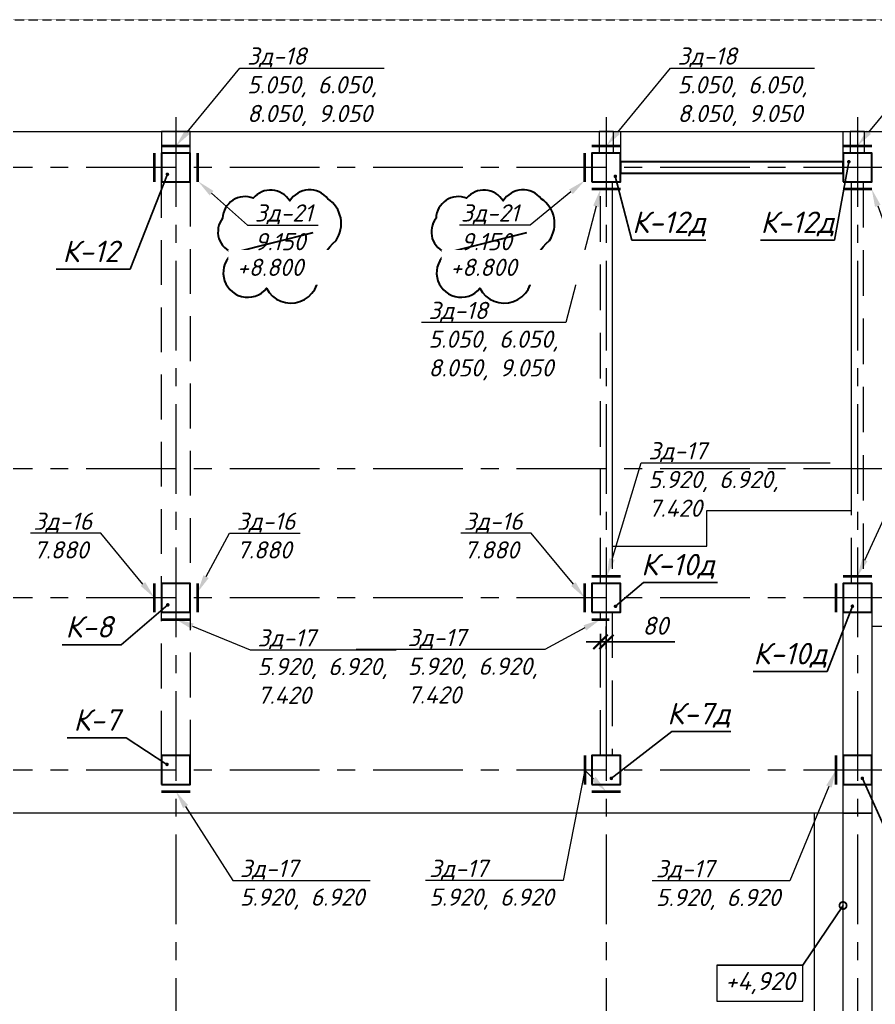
# Model space of a CAD drawing. Header units: millimetres. Extents: x -14920 to 775780, y -118968 to -4590.
# Drawn here: x 49972 to 61900, y -51472 to -37746 of the extents above; entities that cross this region are included whole.
import ezdxf
from ezdxf import colors
from ezdxf.entities.mleader import LeaderData, LeaderLine
from ezdxf.enums import TextEntityAlignment as Align
from ezdxf.math import Vec2, Vec3

# ---------------------------------------------------------------- set-up
doc = ezdxf.new("R2010")
doc.units = ezdxf.units.MM
doc.header["$PDMODE"] = 35
for name, pattern in [('CENTERX2', [4, 2.5, -0.5, 0.5, -0.5]), ('DASHED2', [0.375, 0.25, -0.125]), ('HIDDEN2', [4.7625, 3.175, -1.5875])]:
    doc.linetypes.add(name, pattern=pattern)
doc.layers.get('Defpoints').update_dxf_attribs({"color": 1, "lineweight": 0})
for name, color, linetype, lineweight in [('!!!!ИЗМ.4', 104, 'Continuous', 30), ('#Закл выноски и размеры', 7, 'Continuous', 13), ('#Закладные', 10, 'Continuous', 40), ('k_ Выноски', 7, 'Continuous', 13), ('k_ Осевая', 8, 'CENTERX2', 9), ('k_ Отметки', 251, 'Continuous', 13), ('k_ Позиции', 1, 'Continuous', 13), ('Балки', 24, 'DASHED2', 5), ('Колонна', 84, 'Continuous', 30), ('Линия пунктир', 190, 'HIDDEN2', 9), ('Линия Тонкая', 86, 'Continuous', 9), ('Перекрытие. Отм. 0.000', 214, 'Continuous', 40)]:
    doc.layers.add(name, color=color, linetype=linetype, lineweight=lineweight)
doc.styles.get("Standard").update_dxf_attribs({"font": 'isocpeur.ttf'})
doc.styles.add('STEP PR', font='isocpeui.ttf')
doc.dimstyles.get("Standard").update_dxf_attribs({"dimtxt": 0.18, "dimasz": 0.18, "dimexe": 0.18, "dimexo": 0.0625, "dimgap": 0.09, "dimtad": 0, "dimtih": 1, "dimtoh": 1, "dimdec": 4, "dimzin": 0, "dimdsep": 46, "dimtxsty": 'Standard', "dimcen": 0.09, "dimadec": 0, "dimazin": 0, "dimtfac": 1, "dimtdec": 4, "dimtofl": 0, "dimtmove": 0, "dimatfit": 3, "dimfxl": 1, "dimtolj": 1, "dimtzin": 0, "dimarcsym": 0})
doc.dimstyles.new('STEP PR', dxfattribs={"dimscale": 100, "dimtxt": 2.5, "dimasz": 2, "dimexe": 1, "dimexo": 2, "dimgap": 1, "dimtad": 1, "dimdec": 4, "dimlfac": -1, "dimtxsty": 'STEP PR', "dimblk": 'ARCHTICK', "dimcen": 2, "dimdle": 1.5, "dimclrt": 1, "dimadec": 0, "dimazin": 0, "dimtfac": 1, "dimtdec": 4, "dimtmove": 1, "dimatfit": 3, "dimldrblk": 'DOTSMALL', "dimfxl": 1, "dimtolj": 1, "dimtzin": 0, "dimarcsym": 0})

# ---------------------------------------------------------------- blocks, each defined once
blk = doc.blocks.new('*U2241')
at = {"layer": 'k_ Осевая', "ltscale": 500}
for points in [[(52150, 15100), (52150, -3900)], [(58150, 15100), (58150, -3900)], [(61650, 15100), (61650, -3900)], [(72150, 14400), (23500, 14400)], [(72150, 10200), (39900, 10200)], [(72150, 8400), (33900, 8400)], [(72150, 6000), (-4500, 6000)]]:
    blk.add_lwpolyline(points, dxfattribs=at)
blk = doc.blocks.new('*U2186')
blk.add_lwpolyline([(-200, -200), (200, -200), (200, 200), (-200, 200)], close=True)
blk = doc.blocks.new('*U2358')
blk.add_lwpolyline([(58350, 14320), (61450, 14320), (61450, 14480), (58350, 14480)], close=True)
at = {"layer": 'Балки', "ltscale": 2500}
for points in [[(51950, 14600), (52350, 14600), (52350, 14900), (51950, 14900)], [(51950, 14200), (52350, 14200), (52350, 6200), (51950, 6200)], [(61450, 5800), (61850, 5800), (61850, 5400), (61450, 5400)]]:
    blk.add_lwpolyline(points, close=True, dxfattribs=at)
at = {"layer": 'Линия пунктир', "ltscale": 200}
for points in [[(58050, 14600), (58250, 14600), (58250, 14900), (58050, 14900)], [(61550, 14600), (61750, 14600), (61750, 14900), (61550, 14900)], [(58070, 14200), (58230, 14200), (58230, 8600), (58070, 8600)], [(61570, 14200), (61730, 14200), (61730, 8600), (61570, 8600)], [(58070, 8200), (58230, 8200), (58230, 6200), (58070, 6200)]]:
    blk.add_lwpolyline(points, close=True, dxfattribs=at)
at = {"layer": 'Линия Тонкая'}
for points in [[(61450, 8200), (61850, 8200), (61850, 6200), (61450, 6200)], [(61450, 5400), (61850, 5400), (61850, 200), (61450, 200)]]:
    blk.add_lwpolyline(points, close=True, dxfattribs=at)
for p in [(52150, 14400), (58150, 14400), (61650, 14400), (52150, 8400), (58150, 8400), (61650, 8400), (52150, 6000), (58150, 6000), (61650, 6000)]:
    blk.add_blockref('*U2186', p)
blk = doc.blocks.new('_ArchTick')
at = {"color": 0, "linetype": 'ByBlock', "const_width": 0.15}
blk.add_lwpolyline([(-0.5, -0.5), (0.5, 0.5)], dxfattribs=at)
blk = doc.blocks.new('_DotSmall')
at = {"color": 0, "linetype": 'ByBlock', "const_width": 0.5}
blk.add_lwpolyline([(-0.0625, 0, 1), (0.0625, 0, 1)], format="xyb", close=True, dxfattribs=at)
blk = doc.blocks.new('REINFORCED_CONCRETE')
blk = doc.blocks.new('*D2180')
at = {"layer": '#Закл выноски и размеры', "color": 0, "lineweight": -2, "transparency": 16777216}
for p, q in [((58150, -46206), (58150, -46520)), ((58070, -46306), (58070, -46520)), ((58070, -46420), (57870, -46420)), ((58070, -46420), (58150, -46420)), ((58070, -46420), (58150, -46420)), ((58150, -46420), (58350, -46420)), ((59103, -46420), (58150, -46420))]:
    blk.add_line(p, q, dxfattribs=at)
at = {"layer": 'Defpoints', "color": 0, "transparency": 16777216}
for p in [(58070, -46106), (58150, -46006), (58150, -46420)]:
    blk.add_point(p, dxfattribs=at)
at = {"layer": '#Закл выноски и размеры', "color": 0, "lineweight": -2, "transparency": 16777216, "xscale": 200, "yscale": 200, "zscale": 200}
blk.add_blockref('_ArchTick', (58070, -46420), dxfattribs=at)
at = {"layer": '#Закл выноски и размеры', "color": 0, "lineweight": -2, "transparency": 16777216, "xscale": 200, "yscale": 200, "zscale": 200, "rotation": 180}
blk.add_blockref('_ArchTick', (58150, -46420), dxfattribs=at)
at = {"layer": '#Закл выноски и размеры', "color": 1, "transparency": 16777216, "insert": (58834, -46195), "char_height": 250, "attachment_point": 5, "style": 'STEP PR'}
blk.add_mtext('\\A1;80', dxfattribs=at)

msp = doc.modelspace()

# ---------------------------------------------------------------- linework, layer by layer
at = {"layer": '!!!!ИЗМ.4'}
for points in [[(54268.46558, -40242.89373, 0.52056705), (53737.03329, -40272.81476, 0.52056705), (53737.03329, -40272.81476, 0.52056705), (53228.05304, -40235.414, 0.52056705), (53228.05304, -40235.414, 0.52056705), (52801.40917, -40512.18095, 0.52056705), (52801.40917, -40512.18095, 0.52056705), (52951.10857, -40998.39412, 0.52056705), (52951.10857, -40998.39412, 1.138850238), (53413.71409, -41490.65393, 0.52056705), (53413.71409, -41490.65393, 0.8711724531), (54126.81464, -41240.92452, 0.52056705), (54126.81464, -41240.92452, -0.1567937114), (54382.82577, -40823.85826, 0.52056705), (54382.82577, -40823.85826, 0.4174855562)], [(57243.28453, -40242.89373, 0.52056705), (56711.85224, -40272.81476, 0.52056705), (56711.85224, -40272.81476, 0.52056705), (56202.87198, -40235.414, 0.52056705), (56202.87198, -40235.414, 0.52056705), (55776.22812, -40512.18095, 0.52056705), (55776.22812, -40512.18095, 0.52056705), (55925.92752, -40998.39412, 0.52056705), (55925.92752, -40998.39412, 1.138850238), (56388.53304, -41490.65393, 0.52056705), (56388.53304, -41490.65393, 0.8711724531), (57101.63359, -41240.92452, 0.52056705), (57101.63359, -41240.92452, -0.1567937114), (57357.64472, -40823.85826, 0.52056705), (57357.64472, -40823.85826, 0.4174855562)]]:
    msp.add_lwpolyline(points, format="xyb", close=True, dxfattribs=at)
for points in [[(54060.38216, -40718.61787), (52951.10857, -40998.39412)], [(57035.2011, -40718.61787), (55925.92752, -40998.39412)]]:
    msp.add_lwpolyline(points, dxfattribs=at)
at = {"layer": '#Закл выноски и размеры'}
msp.add_lwpolyline([(58150, -46005.94546), (58150, -48005.94546)], dxfattribs=at)
at = {"layer": '#Закладные'}
for points in [[(51950, -39505.94546), (52350, -39505.94546)], [(57950, -39505.94546), (58350, -39505.94546)], [(61450, -39505.94546), (61850, -39505.94546)], [(57950, -40105.94546), (58350, -40105.94546)], [(61450, -40105.94546), (61850, -40105.94546)], [(57950, -45505.94546), (58350, -45505.94546)], [(61450, -45505.94546), (61850, -45505.94546)], [(61350, -45605.94546), (61350, -46005.94546)], [(51950, -46105.94546), (52350, -46105.94546)], [(57950, -46105.94546), (58190, -46105.94546)], [(57950, -46105.94546), (58190, -46105.94546)], [(57850, -48005.94546), (57850, -48405.94546)], [(61350, -48005.94546), (61350, -48405.94546)], [(51950, -48505.94546), (52350, -48505.94546)], [(57950, -48505.94546), (58350, -48505.94546)]]:
    msp.add_lwpolyline(points, dxfattribs=at)
at = {"layer": '#Закладные', "color": 5}
for points in [[(51850, -40005.94546), (51850, -39605.94546)], [(52450, -39605.94546), (52450, -40005.94546)], [(57850, -40005.94546), (57850, -39605.94546)], [(51850, -46005.94546), (51850, -45605.94546)], [(52450, -45605.94546), (52450, -46005.94546)], [(57850, -46005.94546), (57850, -45605.94546)]]:
    msp.add_lwpolyline(points, dxfattribs=at)
at = {"layer": 'k_ Отметки'}
msp.add_lwpolyline([(59691.10919, -51427.63823), (60891.10919, -51427.63823), (60891.10919, -50927.63823), (59691.10919, -50927.63823)], close=True, dxfattribs=at)
at = {"layer": 'Линия пунктир'}
msp.add_lwpolyline([(-14920, -46413.67032), (-14920, -42175.94546), (-3100, -40505.94546), (14900, -40205.94546), (22500, -37745.94546), (68500, -37745.94546), (74340, -39305.94546)], dxfattribs=at)
at = {"layer": 'Перекрытие. Отм. 0.000', "lineweight": 5}
msp.add_lwpolyline([(58350, -39305.94546), (58350, -40005.94546), (58230, -40005.94546), (58230, -45085.94546), (59550, -45085.94546), (59550, -44585.94546), (61570, -44585.94546), (61570, -40005.94546), (61450, -40005.94546), (61450, -39305.94546), (67950, -39305.94546), (67950, -39305.94546), (69150, -39305.94546), (69150, -46205.94546), (61850, -46205.94546), (61850, -48805.94546), (33690, -48805.94546), (33690, -42605.94546), (34070, -42605.94546), (34070, -40005.94546), (33950, -40005.94546), (33950, -39605.94546), (33950, -39605.94546), (33950, -39305.94546)], close=True, dxfattribs=at)
for points in [[(58350, -39305.94546), (61450, -39305.94546)], [(68250, -46205.94546), (68250, -54805.94546), (61050, -54805.94546), (61050, -48805.94546)], [(67850, -46205.94546), (67850, -54405.94546), (61450, -54405.94546), (61450, -48805.94546)]]:
    msp.add_lwpolyline(points, dxfattribs=at)

# ---------------------------------------------------------------- block references
at = {"layer": 'k_ Осевая'}
msp.add_blockref('*U2241', (0, -54205.94546), dxfattribs=at)
at = {"layer": 'k_ Позиции'}
ref = msp.add_blockref('REINFORCED_CONCRETE', (59023.13995, -40819.8854), dxfattribs=dict(at, xscale=100, yscale=100, zscale=100))
ref.add_attrib('POSITION', 'К-12д', dxfattribs={"layer": '0', "color": 0, "linetype": 'ByBlock', "height": 300, "style": 'STEP PR', "flags": 2}).set_placement((59023.13995, -40719.8854), align=Align.CENTER)
ref = msp.add_blockref('REINFORCED_CONCRETE', (60814.08885, -40819.8854), dxfattribs=dict(at, xscale=100, yscale=100, zscale=100))
ref.add_attrib('POSITION', 'К-12д', dxfattribs={"layer": '0', "color": 0, "linetype": 'ByBlock', "height": 300, "style": 'STEP PR', "flags": 2}).set_placement((60814.08885, -40719.8854), align=Align.CENTER)
ref = msp.add_blockref('REINFORCED_CONCRETE', (50998.20154, -41225.93901), dxfattribs=dict(at, xscale=-100, yscale=100, zscale=100))
ref.add_attrib('POSITION', 'К-12', dxfattribs={"layer": '0', "color": 0, "linetype": 'ByBlock', "height": 300, "style": 'STEP PR', "flags": 2}).set_placement((50962.74699, -41125.93901), align=Align.CENTER)
ref = msp.add_blockref('REINFORCED_CONCRETE', (59184.21673, -45592.55306), dxfattribs=dict(at, xscale=-100, yscale=100, zscale=100))
ref.add_attrib('POSITION', 'К-10д', dxfattribs={"layer": '0', "color": 0, "linetype": 'ByBlock', "height": 300, "style": 'STEP PR', "flags": 2}).set_placement((59148.76218, -45492.55306), align=Align.CENTER)
ref = msp.add_blockref('REINFORCED_CONCRETE', (50975.37323, -46459.61192), dxfattribs=dict(at, xscale=-100, yscale=100, zscale=100))
ref.add_attrib('POSITION', 'К-8', dxfattribs={"layer": '0', "color": 0, "linetype": 'ByBlock', "height": 300, "style": 'STEP PR', "flags": 2}).set_placement((50939.91868, -46359.61192), align=Align.CENTER)
ref = msp.add_blockref('REINFORCED_CONCRETE', (60714.11292, -46833.48091), dxfattribs=dict(at, xscale=100, yscale=100, zscale=100))
ref.add_attrib('POSITION', 'К-10д', dxfattribs={"layer": '0', "color": 0, "linetype": 'ByBlock', "height": 300, "style": 'STEP PR', "flags": 2}).set_placement((60714.11292, -46733.48091), align=Align.CENTER)
ref = msp.add_blockref('REINFORCED_CONCRETE', (59474.89188, -47669.54764), dxfattribs=dict(at, xscale=-100, yscale=100, zscale=100))
ref.add_attrib('POSITION', 'К-7д', dxfattribs={"layer": '0', "color": 0, "linetype": 'ByBlock', "height": 300, "style": 'STEP PR', "flags": 2}).set_placement((59439.43733, -47569.54764), align=Align.CENTER)
ref = msp.add_blockref('REINFORCED_CONCRETE', (51044.62355, -47758.78718), dxfattribs=dict(at, xscale=100, yscale=100, zscale=100))
ref.add_attrib('POSITION', 'К-7', dxfattribs={"layer": '0', "color": 0, "linetype": 'ByBlock', "height": 300, "style": 'STEP PR', "flags": 2}).set_placement((51044.62355, -47658.78718), align=Align.CENTER)
at = {"layer": 'Колонна'}
msp.add_blockref('*U2358', (0, -54205.94546), dxfattribs=at)

# ---------------------------------------------------------------- texts
at = {"layer": 'k_ Отметки', "insert": (60291.10919, -51177.63823), "char_height": 250, "width": 1200, "attachment_point": 5, "style": 'STEP PR'}
msp.add_mtext('+4,920', dxfattribs=at)

# ---------------------------------------------------------------- dimensions: what is measured, and where the dimension line sits
at = {"layer": '#Закл выноски и размеры'}
dim = msp.add_linear_dim(base=(58150, -46420.03658), p1=(58070, -46105.94546), p2=(58150, -46005.94546), dimstyle='STEP PR', dxfattribs=at)
dim.commit()
dim.dimension.update_dxf_attribs({"geometry": '*D2180', "text_midpoint": (58833.81504, -46420.03658), "dimtype": 160})

# ---------------------------------------------------------------- leaders
ml = msp.add_multileader_mtext('Standard', dxfattribs=at)
ml.set_content('Зд-18\\P5.050, 6.050,\\P8.050, 9.050', color=256, style='STEP PR')
ml.set_leader_properties(color=256, linetype='ByLayer', lineweight=-1)
ml.build(insert=Vec2(0, 0))
ml.multileader.update_dxf_attribs({"text_left_attachment_type": 6, "text_right_attachment_type": 6, "dogleg_length": 0, "arrow_head_size": 250})
ctx = ml.context
ctx.base_point, ctx.char_height, ctx.arrow_head_size, ctx.landing_gap_size, ctx.plane_origin = Vec3(53043.17061, -38421.14987), 240, 250, 100, Vec3(69242.95338, -42922.93599)
ctx.left_attachment, ctx.right_attachment = 6, 6
notes = []
notes.append((ctx, [(0, (1, 1, 0), (53043.17061, -38421.14987), (1, 0), 0, [(0, [(52150, -39505.94546)], 0, [])])]))
ctx.mtext.insert, ctx.mtext.rotation, ctx.mtext.width, ctx.mtext.flow_direction = Vec3(53143.17061, -38133.14987), 6.2831853072, 2679.7530317, 5
ml = msp.add_multileader_mtext('Standard', dxfattribs=at)
ml.set_content('Зд-18\\P5.050, 6.050,\\P8.050, 9.050', color=256, style='STEP PR')
ml.set_leader_properties(color=256, linetype='ByLayer', lineweight=-1)
ml.build(insert=Vec2(0, 0))
ml.multileader.update_dxf_attribs({"text_left_attachment_type": 6, "text_right_attachment_type": 6, "dogleg_length": 0, "arrow_head_size": 250})
ctx = ml.context
ctx.base_point, ctx.char_height, ctx.arrow_head_size, ctx.landing_gap_size, ctx.plane_origin = Vec3(59043.17061, -38421.14987), 240, 250, 100, Vec3(75242.95338, -42922.93599)
ctx.left_attachment, ctx.right_attachment = 6, 6
notes.append((ctx, [(0, (1, 1, 0), (59043.17061, -38421.14987), (1, 0), 0, [(0, [(58150, -39505.94546)], 0, [])])]))
ctx.mtext.insert, ctx.mtext.rotation, ctx.mtext.width, ctx.mtext.flow_direction = Vec3(59143.17061, -38133.14987), 6.2831853072, 2679.7530317, 5
ml = msp.add_multileader_mtext('Standard', dxfattribs=at)
ml.set_content('Зд-18\\P5.050, 6.050,\\P8.050, 9.050', color=256, style='STEP PR')
ml.set_leader_properties(color=256, linetype='ByLayer', lineweight=-1)
ml.build(insert=Vec2(0, 0))
ml.multileader.update_dxf_attribs({"text_left_attachment_type": 6, "text_right_attachment_type": 6, "dogleg_length": 0, "arrow_head_size": 250})
ctx = ml.context
ctx.base_point, ctx.char_height, ctx.arrow_head_size, ctx.landing_gap_size, ctx.plane_origin = Vec3(62543.17061, -38421.14987), 240, 250, 100, Vec3(78742.95338, -42922.93599)
ctx.left_attachment, ctx.right_attachment = 6, 6
notes.append((ctx, [(0, (1, 1, 0), (62543.17061, -38421.14987), (1, 0), 0, [(0, [(61650, -39505.94546)], 0, [])])]))
ctx.mtext.insert, ctx.mtext.rotation, ctx.mtext.width, ctx.mtext.flow_direction = Vec3(62643.17061, -38133.14987), 6.2831853072, 2679.7530317, 5
at = {"layer": '#Закл выноски и размеры', "color": 5}
ml = msp.add_multileader_mtext('Standard', dxfattribs=at)
ml.set_content('Зд-21\\P9.150', color=5, style='STEP PR')
ml.set_leader_properties(color=256, linetype='ByLayer', lineweight=-1)
ml.build(insert=Vec2(0, 0))
ml.multileader.update_dxf_attribs({"text_left_attachment_type": 6, "text_right_attachment_type": 6, "dogleg_length": 0, "arrow_head_size": 250})
ctx = ml.context
ctx.base_point, ctx.char_height, ctx.arrow_head_size, ctx.landing_gap_size, ctx.plane_origin = Vec3(53148.97737, -40608.22392), 240, 250, 100, Vec3(69677.3701, -48848.56496)
ctx.left_attachment, ctx.right_attachment = 6, 6
notes.append((ctx, [(0, (1, 1, 0), (53148.97737, -40608.22392), (1, 0), 0, [(1, [(52460.10207, -39999.3545)], 0, [])])]))
ctx.mtext.insert, ctx.mtext.rotation, ctx.mtext.width, ctx.mtext.flow_direction = Vec3(53248.97737, -40320.22392), 6.2831853072, 1886.4699691, 5
ml = msp.add_multileader_mtext('Standard', dxfattribs=at)
ml.set_content('Зд-21\\P9.150', color=5, style='STEP PR')
ml.set_leader_properties(color=256, linetype='ByLayer', lineweight=-1)
ml.build(insert=Vec2(0, 0))
ml.multileader.update_dxf_attribs({"text_left_attachment_type": 6, "text_right_attachment_type": 6, "dogleg_length": 0, "arrow_head_size": 250})
ctx = ml.context
ctx.base_point, ctx.char_height, ctx.arrow_head_size, ctx.landing_gap_size, ctx.plane_origin = Vec3(56023.79632, -40608.22392), 240, 250, 100, Vec3(72409.69326, -48983.53578)
ctx.left_attachment, ctx.right_attachment = 6, 6
notes.append((ctx, [(1, (1, 1, 0), (57088.15995, -40608.22392), (-1, 0), 0, [(1, [(57850.67254, -39987.71259)], 0, [])])]))
ctx.mtext.insert, ctx.mtext.rotation, ctx.mtext.width, ctx.mtext.flow_direction = Vec3(56123.79632, -40320.22392), 6.2831853072, 1886.4699691, 5
at = {"layer": '#Закл выноски и размеры'}
ml = msp.add_multileader_mtext('Standard', dxfattribs=at)
ml.set_content('Зд-18\\P5.050, 6.050,\\P8.050, 9.050', color=256, style='STEP PR')
ml.set_leader_properties(color=256, linetype='ByLayer', lineweight=-1)
ml.build(insert=Vec2(0, 0))
ml.multileader.update_dxf_attribs({"text_left_attachment_type": 6, "text_right_attachment_type": 6, "dogleg_length": 0, "arrow_head_size": 250})
ctx = ml.context
ctx.base_point, ctx.char_height, ctx.arrow_head_size, ctx.landing_gap_size, ctx.plane_origin = Vec3(55570.88854, -41967.2213), 240, 250, 100, Vec3(71538.11932, -45042.87409)
ctx.left_attachment, ctx.right_attachment = 6, 6
notes.append((ctx, [(1, (1, 1, 0), (57584.5249, -41967.2213), (-1, 0), 0, [(0, [(58070, -40105.94546)], 0, [])])]))
ctx.mtext.insert, ctx.mtext.rotation, ctx.mtext.width, ctx.mtext.flow_direction = Vec3(55670.88854, -41679.2213), 6.2831853072, 2679.7530317, 5
ml = msp.add_multileader_mtext('Standard', dxfattribs=at)
ml.set_content('Зд-18\\P5.050, 6.050,\\P8.050, 9.050', color=256, style='STEP PR')
ml.set_leader_properties(color=256, linetype='ByLayer', lineweight=-1)
ml.build(insert=Vec2(0, 0))
ml.multileader.update_dxf_attribs({"text_left_attachment_type": 6, "text_right_attachment_type": 6, "dogleg_length": 0, "arrow_head_size": 250})
ctx = ml.context
ctx.base_point, ctx.char_height, ctx.arrow_head_size, ctx.landing_gap_size, ctx.plane_origin = Vec3(62479.80531, -41861.26288), 240, 250, 100, Vec3(78791.50872, -45082.86282)
ctx.left_attachment, ctx.right_attachment = 6, 6
notes.append((ctx, [(0, (1, 1, 0), (62479.80531, -41861.26288), (1, 0), 0, [(0, [(61850, -40105.94546)], 0, [])])]))
ctx.mtext.insert, ctx.mtext.rotation, ctx.mtext.width, ctx.mtext.flow_direction = Vec3(62579.80531, -41573.26288), 6.2831853072, 2679.7530317, 5
ml = msp.add_multileader_mtext('Standard', dxfattribs=at)
ml.set_content('Зд-17\\P7.420', color=256, style='STEP PR')
ml.set_leader_properties(color=256, linetype='ByLayer', lineweight=-1)
ml.build(insert=Vec2(0, 0))
ml.multileader.update_dxf_attribs({"text_left_attachment_type": 6, "text_right_attachment_type": 6, "dogleg_length": 0, "arrow_head_size": 250})
ctx = ml.context
ctx.base_point, ctx.char_height, ctx.arrow_head_size, ctx.landing_gap_size, ctx.plane_origin = Vec3(62550.25002, -43544.59546), 240, 250, 100, Vec3(72051.3271, -49304.0588)
ctx.left_attachment, ctx.right_attachment = 6, 6
notes.append((ctx, [(0, (1, 1, 0), (62550.25002, -43544.59546), (1, 0), 0, [(0, [(61650, -45505.94546)], 0, [])])]))
ctx.mtext.insert, ctx.mtext.rotation, ctx.mtext.width, ctx.mtext.defined_height, ctx.mtext.flow_direction = Vec3(62650.25002, -43256.59546), 6.2831853072, 2507.8505885, 1041.78184, 5
ml = msp.add_multileader_mtext('Standard', dxfattribs=at)
ml.set_content('Зд-17\\P5.920, 6.920, 7.420', color=256, style='STEP PR')
ml.set_leader_properties(color=256, linetype='ByLayer', lineweight=-1)
ml.build(insert=Vec2(0, 0))
ml.multileader.update_dxf_attribs({"text_left_attachment_type": 6, "text_right_attachment_type": 6, "dogleg_length": 0, "arrow_head_size": 250})
ctx = ml.context
ctx.base_point, ctx.char_height, ctx.arrow_head_size, ctx.landing_gap_size, ctx.plane_origin = Vec3(58636.65882, -43923.8991), 240, 250, 100, Vec3(65379.12165, -49836.88177)
ctx.left_attachment, ctx.right_attachment = 6, 6
notes.append((ctx, [(0, (1, 1, 0), (58636.65882, -43923.8991), (1, 0), 0, [(0, [(58157.34809, -45504.27321)], 0, [])])]))
ctx.mtext.insert, ctx.mtext.rotation, ctx.mtext.width, ctx.mtext.defined_height, ctx.mtext.flow_direction = Vec3(58736.65882, -43635.8991), 6.2831853072, 2507.8505885, 1041.78184, 5
at = {"layer": '#Закл выноски и размеры', "color": 5}
ml = msp.add_multileader_mtext('Standard', dxfattribs=at)
ml.set_content('Зд-16\\P7.880', color=5, style='STEP PR')
ml.set_leader_properties(color=256, linetype='ByLayer', lineweight=-1)
ml.build(insert=Vec2(0, 0))
ml.multileader.update_dxf_attribs({"text_left_attachment_type": 6, "text_right_attachment_type": 6, "dogleg_length": 0, "arrow_head_size": 250})
ctx = ml.context
ctx.base_point, ctx.char_height, ctx.arrow_head_size, ctx.landing_gap_size, ctx.plane_origin = Vec3(50065.0368, -44905.90062), 240, 250, 100, Vec3(66510.12465, -54027.26114)
ctx.left_attachment, ctx.right_attachment = 6, 6
notes.append((ctx, [(1, (1, 1, 0), (51104.30953, -44905.90062), (-1, 0), 0, [(1, [(51850, -45805.94546)], 0, [])])]))
ctx.mtext.insert, ctx.mtext.rotation, ctx.mtext.width, ctx.mtext.flow_direction = Vec3(50165.0368, -44617.90062), 6.2831853072, 1886.4699691, 5
ml = msp.add_multileader_mtext('Standard', dxfattribs=at)
ml.set_content('Зд-16\\P7.880', color=5, style='STEP PR')
ml.set_leader_properties(color=256, linetype='ByLayer', lineweight=-1)
ml.build(insert=Vec2(0, 0))
ml.multileader.update_dxf_attribs({"text_left_attachment_type": 6, "text_right_attachment_type": 6, "dogleg_length": 0, "arrow_head_size": 250})
ctx = ml.context
ctx.base_point, ctx.char_height, ctx.arrow_head_size, ctx.landing_gap_size, ctx.plane_origin = Vec3(52897.47291, -44905.90062), 240, 250, 100, Vec3(69764.0153, -54027.26114)
ctx.left_attachment, ctx.right_attachment = 6, 6
notes.append((ctx, [(0, (1, 1, 0), (52897.47291, -44905.90062), (1, 0), 0, [(1, [(52451.52363, -45729.07168)], 0, [])])]))
ctx.mtext.insert, ctx.mtext.rotation, ctx.mtext.width, ctx.mtext.flow_direction = Vec3(52997.47291, -44617.90062), 6.2831853072, 1886.4699691, 5
ml = msp.add_multileader_mtext('Standard', dxfattribs=at)
ml.set_content('Зд-16\\P7.880', color=5, style='STEP PR')
ml.set_leader_properties(color=256, linetype='ByLayer', lineweight=-1)
ml.build(insert=Vec2(0, 0))
ml.multileader.update_dxf_attribs({"text_left_attachment_type": 6, "text_right_attachment_type": 6, "dogleg_length": 0, "arrow_head_size": 250})
ctx = ml.context
ctx.base_point, ctx.char_height, ctx.arrow_head_size, ctx.landing_gap_size, ctx.plane_origin = Vec3(56065.0368, -44905.90062), 240, 250, 100, Vec3(72510.12465, -54027.26114)
ctx.left_attachment, ctx.right_attachment = 6, 6
notes.append((ctx, [(1, (1, 1, 0), (57104.30953, -44905.90062), (-1, 0), 0, [(1, [(57850, -45805.94546)], 0, [])])]))
ctx.mtext.insert, ctx.mtext.rotation, ctx.mtext.width, ctx.mtext.flow_direction = Vec3(56165.0368, -44617.90062), 6.2831853072, 1886.4699691, 5
at = {"layer": '#Закл выноски и размеры'}
ml = msp.add_multileader_mtext('Standard', dxfattribs=at)
ml.set_content('Зд-17\\P5.920, 6.920, 7.420', color=256, style='STEP PR')
ml.set_leader_properties(color=256, linetype='ByLayer', lineweight=-1)
ml.build(insert=Vec2(0, 0))
ml.multileader.update_dxf_attribs({"text_left_attachment_type": 6, "text_right_attachment_type": 6, "dogleg_length": 0, "arrow_head_size": 250})
ctx = ml.context
ctx.base_point, ctx.char_height, ctx.arrow_head_size, ctx.landing_gap_size, ctx.plane_origin = Vec3(53186.16108, -46531.64875), 240, 250, 100, Vec3(63275.95754, -50343.37049)
ctx.left_attachment, ctx.right_attachment = 6, 6
notes.append((ctx, [(0, (1, 1, 0), (53186.16108, -46531.64875), (1, 0), 0, [(0, [(52150, -46105.94546)], 0, [])])]))
ctx.mtext.insert, ctx.mtext.rotation, ctx.mtext.width, ctx.mtext.defined_height, ctx.mtext.flow_direction = Vec3(53286.16108, -46243.64875), 6.2831853072, 1913.6363636, 753.78184, 5
ml = msp.add_multileader_mtext('Standard', dxfattribs=at)
ml.set_content('Зд-17\\P5.920, 6.920, 7.420', color=256, style='STEP PR')
ml.set_leader_properties(color=256, linetype='ByLayer', lineweight=-1)
ml.build(insert=Vec2(0, 0))
ml.multileader.update_dxf_attribs({"text_left_attachment_type": 6, "text_right_attachment_type": 6, "dogleg_length": 0, "arrow_head_size": 250})
ctx = ml.context
ctx.base_point, ctx.char_height, ctx.arrow_head_size, ctx.landing_gap_size, ctx.plane_origin = Vec3(55279.93566, -46527.22678), 240, 250, 100, Vec3(64971.70452, -52436.44424)
ctx.left_attachment, ctx.right_attachment = 6, 6
notes.append((ctx, [(1, (1, 1, 0), (57293.57203, -46527.22678), (-1, 0), 0, [(0, [(58070, -46105.94546)], 0, [])])]))
ctx.mtext.insert, ctx.mtext.rotation, ctx.mtext.width, ctx.mtext.defined_height, ctx.mtext.flow_direction = Vec3(55379.93566, -46239.22678), 6.2831853072, 2507.8505885, 1041.78184, 5
ml = msp.add_multileader_mtext('Standard', dxfattribs=at)
ml.set_content('Зд-17\\P5.920, 6.920', color=256, style='STEP PR')
ml.set_leader_properties(color=256, linetype='ByLayer', lineweight=-1)
ml.build(insert=Vec2(0, 0))
ml.multileader.update_dxf_attribs({"text_left_attachment_type": 6, "text_right_attachment_type": 6, "dogleg_length": 0, "arrow_head_size": 250})
ctx = ml.context
ctx.base_point, ctx.char_height, ctx.arrow_head_size, ctx.landing_gap_size, ctx.plane_origin = Vec3(55581.9557, -49745.8344), 240, 250, 100, Vec3(65242.30095, -55587.4604)
ctx.left_attachment, ctx.right_attachment = 6, 6
notes.append((ctx, [(1, (1, 1, 0), (57546.86479, -49745.8344), (-1, 0), 0, [(1, [(58150, -48505.94546), (57850, -48205.94546)], 0, [])])]))
ctx.mtext.insert, ctx.mtext.rotation, ctx.mtext.width, ctx.mtext.defined_height, ctx.mtext.flow_direction = Vec3(55681.9557, -49457.8344), 6.2831853072, 2507.8505885, 1041.78184, 5
ml = msp.add_multileader_mtext('Standard', dxfattribs=at)
ml.set_content('Зд-17\\P5.920, 6.920', color=256, style='STEP PR')
ml.set_leader_properties(color=256, linetype='ByLayer', lineweight=-1)
ml.build(insert=Vec2(0, 0))
ml.multileader.update_dxf_attribs({"text_left_attachment_type": 6, "text_right_attachment_type": 6, "dogleg_length": 0, "arrow_head_size": 250})
ctx = ml.context
ctx.base_point, ctx.char_height, ctx.arrow_head_size, ctx.landing_gap_size, ctx.plane_origin = Vec3(58741.51717, -49750.45095), 240, 250, 100, Vec3(68289.53502, -55382.71682)
ctx.left_attachment, ctx.right_attachment = 6, 6
notes.append((ctx, [(1, (1, 1, 0), (60706.42627, -49750.45095), (-1, 0), 0, [(0, [(61350, -48205.94546)], 0, [])])]))
ctx.mtext.insert, ctx.mtext.rotation, ctx.mtext.width, ctx.mtext.defined_height, ctx.mtext.flow_direction = Vec3(58841.51717, -49462.45095), 6.2831853072, 2010.0077891, 829.54667, 5
ml = msp.add_multileader_mtext('Standard', dxfattribs=at)
ml.set_content('Зд-17\\P5.920, 6.920', color=256, style='STEP PR')
ml.set_leader_properties(color=256, linetype='ByLayer', lineweight=-1)
ml.build(insert=Vec2(0, 0))
ml.multileader.update_dxf_attribs({"text_left_attachment_type": 6, "text_right_attachment_type": 6, "dogleg_length": 0, "arrow_head_size": 250})
ctx = ml.context
ctx.base_point, ctx.char_height, ctx.arrow_head_size, ctx.landing_gap_size, ctx.plane_origin = Vec3(52941.69891, -49745.8344), 240, 250, 100, Vec3(62096.3201, -55587.4604)
ctx.left_attachment, ctx.right_attachment = 6, 6
notes.append((ctx, [(0, (1, 1, 0), (52941.69891, -49745.8344), (1, 0), 0, [(0, [(52150, -48505.94546)], 0, [])])]))
ctx.mtext.insert, ctx.mtext.rotation, ctx.mtext.width, ctx.mtext.defined_height, ctx.mtext.flow_direction = Vec3(53041.69891, -49457.8344), 6.2831853072, 2507.8505885, 1041.78184, 5
at = {"layer": 'k_ Выноски', "ltscale": 100}
for points in [[(61531.30833, -39726.16731), (61329.67839, -40819.8854), (60298.49931, -40819.8854)], [(52031.30833, -39901.40731), (51513.79108, -41225.93901), (50482.612, -41225.93901)], [(58275.23782, -39929.6447), (58507.55041, -40819.8854), (59538.72949, -40819.8854)], [(58278.5911, -45923.90399), (58668.62719, -45592.55306), (59699.80627, -45592.55306)], [(52036.53236, -45904.33216), (51384.80118, -46459.61192), (50565.94527, -46459.61192)], [(61580.47855, -45922.74425), (61229.70246, -46833.48091), (60198.52338, -46833.48091)], [(52025.1276, -48127.92761), (51454.0515, -47758.78718), (50635.19559, -47758.78718)], [(58219.52145, -48322.74425), (59065.46392, -47669.54764), (59884.31984, -47669.54764)], [(61719.52145, -48322.74425), (62241.04229, -49484.21312), (63272.22137, -49484.21312)]]:
    msp.add_leader(points, dimstyle='Standard', override={"dimscale": 100, "dimtxt": 2.5, "dimasz": 2, "dimexe": 1, "dimexo": 2, "dimgap": 0.7, "dimtih": 0, "dimtoh": 0, "dimlfac": -1, "dimzin": 8, "dimcen": 2, "dimdle": 1, "dimclrt": 1, "dimadec": 4, "dimtmove": 1, "dimldrblk": 'DotSmall', "dimfxl": 100}, dxfattribs=at)
at = {"layer": 'k_ Отметки'}
msp.add_leader([(61450, -50094.89696), (60891.10919, -50927.63823), (59690.47596, -50927.63823)], dimstyle='STEP PR', override={"dimgap": 1, "dimtad": 0}, dxfattribs=at)
for ctx, leaders in notes:
    for number, flags, end, landing, length, lines in leaders:
        leader = LeaderData()
        leader.index, (leader.has_last_leader_line, leader.has_dogleg_vector, leader.attachment_direction) = number, flags
        leader.last_leader_point, leader.dogleg_vector, leader.dogleg_length = Vec3(end), Vec3(landing), length
        for number, points, colour, breaks in lines:
            line = LeaderLine()
            line.index, line.vertices, line.color, line.breaks = number, Vec3.list(points), colors.encode_raw_color(colour), breaks
            leader.lines.append(line)
        ctx.leaders.append(leader)

# ---------------------------------------------------------------- next in the draw order: texts
at = {"layer": '!!!!ИЗМ.4', "char_height": 240, "width": 1886.4699691, "attachment_point": 1, "style": 'STEP PR', "bg_fill": 2}
for insert in [(53001.14546, -41078.32291), (55975.96441, -41078.32291)]:
    msp.add_mtext('+8.800', dxfattribs=dict(at, insert=insert))

doc.saveas('drawing.dxf')
